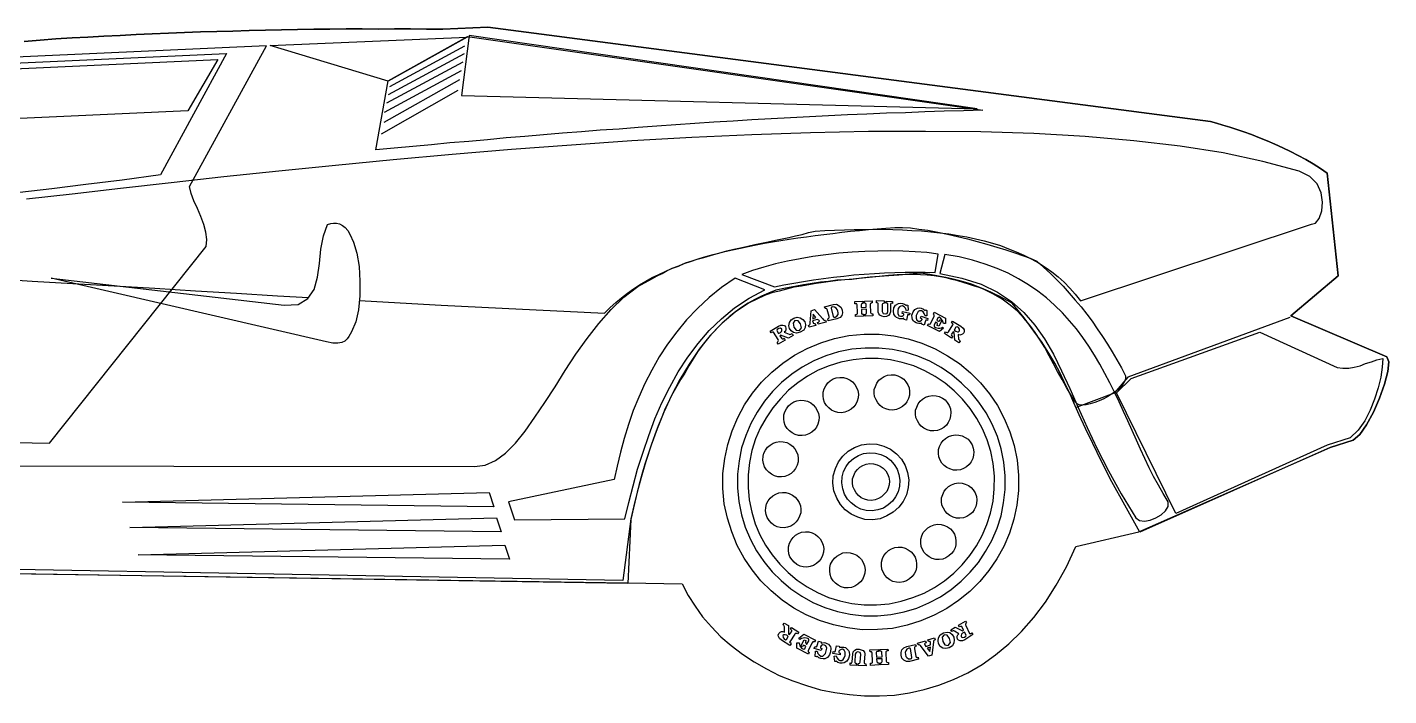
# Model space of a CAD drawing. Extents: x -100 to 394, y -15 to 124.
# Drawn here: x 113.6 to 393.6, y -13.1 to 124.4 of the extents above; entities that cross this region are included whole.
import ezdxf

# ---------------------------------------------------------------- set-up
doc = ezdxf.new("R2010")
doc.units = 0
doc.layers.add('7', color=7, linetype='CONTINUOUS')

msp = doc.modelspace()

# ---------------------------------------------------------------- linework, layer by layer
at = {"layer": '7', "linetype": 'CONTINUOUS'}
for points in [[(112.91, 121.54), (116.23, 121.76), (119.47, 122.03), (122.78, 122.24), (126.03, 122.39), (129.34, 122.6), (132.66, 122.75), (135.97, 122.97), (139.28, 123.12), (142.6, 123.2), (145.91, 123.35), (149.23, 123.5), (152.54, 123.59), (155.86, 123.67), (159.24, 123.76), (162.56, 123.85), (165.87, 123.94), (169.19, 123.96), (172.51, 124.04), (175.83, 124.07), (179.15, 124.09), (182.47, 124.11), (185.79, 124.07), (189.11, 124.09), (192.43, 124.11), (195.69, 124.07), (199.02, 124.03), (208.32, 124.45), (356.98, 105.04), (358.2, 104.71), (359.5, 104.33), (360.93, 103.88), (362.35, 103.43), (363.84, 102.93), (365.4, 102.36), (367.03, 101.73), (368.59, 101.1), (370.21, 100.4), (371.84, 99.65), (373.41, 98.89), (374.98, 98.07), (376.55, 97.24), (378.06, 96.35), (379.57, 95.4), (380.96, 94.44), (383.25, 73.34), (373.47, 65.11), (393.27, 56.68), (393.63, 55.61), (393.41, 53.62), (392.76, 51.04), (391.73, 48.18), (390.46, 45.25), (389.04, 42.69), (387.67, 40.65), (386.31, 39.5), (381.59, 38.01), (342.4, 20.6), (339.34, 26.14), (336.7, 30.94), (334.53, 35.12), (332.76, 38.81), (331.22, 41.93), (329.94, 44.75), (328.87, 47.19), (327.88, 49.44), (326.89, 51.51), (325.97, 53.45), (324.93, 55.38), (323.68, 57.43), (322.31, 59.6), (320.61, 61.95), (318.63, 64.67), (316.2, 67.69), (315.28, 68.16), (314.36, 68.63), (313.51, 69.11), (312.6, 69.51), (311.75, 69.98), (310.84, 70.39), (309.86, 70.79), (308.82, 71.19), (307.78, 71.59), (306.62, 71.92), (305.39, 72.31), (304.03, 72.64), (302.55, 72.95), (301, 73.26), (299.26, 73.57), (297.4, 73.87), (295.04, 73.63), (292.88, 73.47), (290.78, 73.31), (288.87, 73.16), (286.96, 73.02), (285.18, 72.81), (283.46, 72.66), (281.75, 72.52), (280.09, 72.39), (278.38, 72.18), (276.73, 71.98), (275.01, 71.71), (273.24, 71.43), (271.47, 71.1), (269.56, 70.76), (267.54, 70.35), (266.03, 69.77), (264.59, 69.13), (263.22, 68.43), (261.85, 67.67), (260.48, 66.77), (259.25, 65.89), (257.95, 64.87), (256.78, 63.86), (255.62, 62.72), (254.53, 61.52), (253.43, 60.32), (252.41, 59), (251.44, 57.68), (250.55, 56.23), (249.66, 54.79), (248.83, 53.28), (248, 52.03), (247.16, 50.65), (246.34, 49.15), (245.58, 47.64), (244.82, 46.01), (244.07, 44.25), (243.32, 42.49), (242.64, 40.61), (241.96, 38.67), (241.28, 36.65), (240.61, 34.58), (240, 32.45), (239.4, 30.18), (238.8, 27.92), (238.27, 25.6), (237.74, 23.21), (237.12, 10.03), (32.61, 13.24)], [(32.61, 13.24), (237.05, 10.16), (248.3, 9.96), (249.49, 7.59), (250.93, 5.35), (252.5, 3.19), (254.32, 1.1), (256.26, -0.92), (258.39, -2.74), (260.7, -4.49), (263.07, -6.1), (265.63, -7.52), (268.25, -8.87), (271.04, -9.96), (273.83, -10.98), (276.74, -11.81), (279.71, -12.38), (282.73, -12.82), (285.8, -13.06), (288.87, -13.05), (291.93, -12.91), (295.04, -12.45), (298.07, -11.8), (301.1, -10.9), (304.11, -9.74), (307.05, -8.33), (309.97, -6.6), (312.76, -4.62), (315.47, -2.4), (318.1, 0.15), (320.59, 3.01), (323, 6.18), (325.2, 9.67), (327.33, 13.47), (329.25, 17.64), (342.21, 20.65), (381.59, 38.01), (386.31, 39.5), (387.67, 40.65), (389.04, 42.69), (390.46, 45.25), (391.73, 48.18), (392.76, 51.04), (393.41, 53.62), (393.63, 55.61), (393.27, 56.68), (373.47, 65.11), (383.25, 73.34), (380.96, 94.44), (379.57, 95.4), (378.06, 96.35), (376.55, 97.24), (374.98, 98.07), (373.41, 98.89), (371.84, 99.65), (370.21, 100.4), (368.59, 101.1), (367.03, 101.73), (365.4, 102.36), (363.84, 102.93), (362.35, 103.43), (360.93, 103.88), (359.5, 104.33), (358.2, 104.71), (356.98, 105.04), (208.32, 124.45), (199.02, 124.03), (195.69, 124.07), (192.43, 124.11), (189.11, 124.09), (185.79, 124.07), (182.47, 124.11), (179.15, 124.09), (175.83, 124.07), (172.51, 124.04), (169.19, 123.96), (165.87, 123.94), (162.56, 123.85), (159.24, 123.76), (155.86, 123.67), (152.54, 123.59), (149.23, 123.5), (145.91, 123.35), (142.6, 123.2), (139.28, 123.12), (135.97, 122.97), (132.66, 122.75), (129.34, 122.6), (126.03, 122.39), (122.78, 122.24), (119.47, 122.03), (116.23, 121.76), (112.91, 121.54)], [(12.44, 89.35), (3.42, 84.03), (40.14, 40.4), (118.12, 38.88), (150.39, 79.36), (150.52, 80.77), (150.32, 82.3), (149.87, 83.87), (149.28, 85.51), (148.57, 87.13), (147.86, 88.76), (147.28, 90.27), (146.96, 91.72), (162.77, 120.6), (91.39, 117.38), (17.06, 90.26), (12.44, 89.35)], [(187.81, 113.37), (163.53, 120.7), (204.07, 122.4), (187.81, 113.37)], [(185.26, 99.2), (187.81, 113.43), (204.13, 122.53), (310.12, 107.4), (306.17, 107.28), (302.15, 107.16), (298.2, 107.05), (294.24, 106.87), (290.29, 106.76), (286.27, 106.57), (282.32, 106.4), (278.37, 106.22), (274.48, 106.04), (270.54, 105.8), (266.58, 105.62), (262.64, 105.38), (258.75, 105.14), (254.8, 104.9), (250.92, 104.66), (246.97, 104.35), (243.09, 104.11), (239.2, 103.81), (235.32, 103.51), (231.44, 103.27), (227.56, 102.96), (223.67, 102.66), (219.79, 102.29), (215.91, 101.99), (212.09, 101.69), (208.21, 101.32), (204.4, 100.96), (200.52, 100.66), (196.7, 100.29), (192.89, 99.93), (189.07, 99.56), (185.26, 99.2)], [(188.12, 112.23), (203.58, 120.59)], [(202.89, 110.41), (308.96, 107.66), (204.44, 122.74), (202.89, 110.41)], [(91.37, 115.01), (152.8, 117.79), (146.58, 107.22), (77.49, 104.1), (91.37, 115.01)], [(91, 116.14), (154.54, 119.02), (140.98, 94.07)], [(187.87, 110.62), (203.52, 119.06)], [(187.07, 107.01), (202.91, 115.58)], [(187.5, 108.88), (203.21, 117.32)], [(186.98, 104.9), (202.55, 113.71)], [(186.45, 102.51), (202.2, 111.52)], [(375.19, 94.82), (367.76, 96.84), (359.57, 98.58), (350.69, 99.97), (341.19, 101.07), (331.19, 101.96), (320.62, 102.57), (309.69, 102.91), (298.31, 103.03), (286.63, 103.01), (274.7, 102.73), (262.58, 102.31), (250.28, 101.76), (237.92, 101.07), (225.51, 100.19), (213.16, 99.31), (200.95, 98.25), (188.86, 97.19), (176.97, 96.02), (165.34, 94.85), (154.02, 93.7), (143.16, 92.45), (132.74, 91.27), (122.83, 90.12), (113.42, 89.06)], [(140.98, 94.07), (133.11, 93.01), (125.61, 92.1), (118.63, 91.21), (112.02, 90.46)], [(181.91, 68.26), (190.25, 67.75), (198.71, 67.3), (207.09, 66.85), (215.47, 66.46), (223.92, 66.02), (232.31, 65.63), (233.47, 66.77), (234.63, 67.84), (235.81, 68.79), (237.04, 69.74), (238.28, 70.62), (239.52, 71.44), (240.82, 72.21), (242.13, 72.97), (243.51, 73.61), (244.82, 74.24), (246.2, 74.88), (247.58, 75.39), (248.96, 75.96), (250.34, 76.4), (251.79, 76.85), (253.18, 77.3), (254.63, 77.68), (256.02, 78.07), (257.47, 78.45), (258.92, 78.77), (260.31, 79.09), (261.77, 79.41), (263.22, 79.73), (264.61, 80.05), (266, 80.3), (267.46, 80.63), (268.85, 80.95), (270.24, 81.2), (271.57, 81.52), (272.96, 81.83), (274.28, 82.21), (275.61, 82.53), (277.65, 82.62), (279.62, 82.71), (281.67, 82.8), (283.64, 82.83), (285.69, 82.85), (287.66, 82.88), (289.64, 82.91), (291.63, 82.87), (293.61, 82.77), (295.53, 82.66), (297.51, 82.56), (299.44, 82.39), (301.3, 82.16), (303.16, 81.92), (305.03, 81.62), (306.83, 81.32), (308.63, 80.95), (310.38, 80.52), (312.13, 80.03), (313.75, 79.53), (315.43, 78.9), (316.99, 78.27), (318.56, 77.57), (320.06, 76.81), (321.57, 75.98), (322.95, 75.09), (324.33, 74.13), (325.6, 73.1), (326.86, 72.01), (328.06, 70.78), (329.14, 69.55), (330.22, 68.2), (377.73, 83.95), (378.55, 84.18), (379.34, 85.11), (379.84, 86.66), (380.02, 88.46), (379.73, 90.42), (378.89, 92.24), (377.41, 93.77), (375.19, 94.82)], [(118.5, 72.81), (166.39, 67.31), (169.32, 67.44), (171.31, 68.62), (172.57, 70.53), (173.28, 73.05), (173.67, 75.88), (173.98, 78.77), (174.5, 81.54), (175.35, 83.87), (175.98, 84.09), (176.55, 84.18), (177.19, 84.15), (177.83, 83.99), (178.42, 83.69), (178.95, 83.27), (179.49, 82.66), (179.91, 81.91), (180.69, 80.22), (181.36, 77.95), (181.81, 75.22), (182.01, 72.23), (182.01, 69.23), (181.7, 66.34), (181.17, 63.83), (180.24, 61.81), (180.01, 61.35), (179.71, 60.82), (179.35, 60.36), (178.86, 59.89), (178.3, 59.61), (177.47, 59.45), (176.45, 59.46), (175.1, 59.72), (118.5, 72.81)], [(19.97, 34.32), (205.57, 34.08), (207.73, 34.37), (209.86, 35.36), (211.96, 36.86), (213.97, 38.93), (215.97, 41.39), (218.01, 44.23), (220.05, 47.26), (222.14, 50.48), (224.22, 53.83), (226.43, 57.19), (228.71, 60.42), (231.13, 63.53), (233.68, 66.39), (236.31, 68.94), (239.15, 71.11), (242.2, 72.78), (243.14, 73.33), (244.14, 73.82), (245.2, 74.39), (246.32, 74.88), (247.52, 75.32), (248.71, 75.82), (250.03, 76.26), (251.35, 76.71), (252.74, 77.09), (254.12, 77.53), (255.58, 77.92), (257.09, 78.31), (258.67, 78.63), (260.25, 79.02), (261.83, 79.35), (263.48, 79.68), (265.19, 80.01), (266.84, 80.28), (268.55, 80.61), (270.32, 80.88), (272.1, 81.16), (273.87, 81.36), (275.65, 81.63), (277.43, 81.84), (279.27, 82.05), (281.12, 82.27), (282.89, 82.47), (284.74, 82.62), (286.58, 82.83), (288.43, 82.98), (290.21, 83.12), (292.05, 83.27), (293.59, 83.28), (295.25, 83.16), (296.99, 82.92), (298.85, 82.68), (300.85, 82.33), (302.84, 81.91), (304.91, 81.42), (306.98, 80.94), (308.98, 80.4), (310.98, 79.85), (312.99, 79.24), (314.87, 78.68), (316.69, 78.06), (318.31, 77.49), (319.87, 76.93), (321.23, 76.35), (322.63, 75.07), (324.03, 73.8), (325.37, 72.51), (326.64, 71.17), (327.92, 69.76), (329.13, 68.34), (330.35, 66.93), (331.5, 65.45), (332.59, 63.96), (333.68, 62.42), (334.77, 60.87), (335.8, 59.25), (336.76, 57.7), (337.67, 56.02), (338.64, 54.4), (339.48, 52.72), (339.51, 52.14), (339.28, 51.56), (338.92, 50.9), (338.38, 50.3), (337.64, 49.69), (336.83, 49.08), (335.96, 48.53), (335.03, 48.04), (334.09, 47.62), (333.15, 47.26), (332.21, 46.96), (331.38, 46.79), (330.62, 46.69), (329.98, 46.79), (329.52, 46.96), (329.18, 47.33), (328.23, 48.82), (327.32, 50.38), (326.42, 52), (325.52, 53.62), (324.68, 55.24), (323.77, 56.86), (322.87, 58.54), (321.9, 60.1), (320.87, 61.65), (319.78, 63.19), (318.57, 64.61), (317.23, 66.02), (315.77, 67.29), (314.12, 68.49), (312.34, 69.56), (310.38, 70.5), (309.35, 70.9), (308.24, 71.23), (307.2, 71.63), (306.1, 71.96), (305, 72.3), (303.84, 72.56), (302.61, 72.89), (301.39, 73.09), (300.1, 73.29), (298.69, 73.48), (297.28, 73.54), (295.75, 73.6), (294.15, 73.59), (292.49, 73.52), (290.71, 73.38), (288.81, 73.16), (287.47, 73.04), (286.07, 72.91), (284.67, 72.78), (283.21, 72.59), (281.75, 72.46), (280.29, 72.33), (278.83, 72.13), (277.37, 71.94), (275.84, 71.75), (274.32, 71.48), (272.8, 71.22), (271.28, 70.96), (269.77, 70.58), (268.25, 70.19), (266.73, 69.8), (265.22, 69.29), (262.1, 67.74), (259.19, 65.82), (256.54, 63.59), (254.04, 61.05), (251.8, 58.21), (249.7, 55.17), (247.81, 51.96), (246.1, 48.69), (244.53, 45.3), (243.15, 41.85), (241.9, 38.47), (240.78, 35.1), (239.84, 31.86), (239.02, 28.83), (238.32, 25.98), (237.73, 23.34), (236.07, 10.68), (31.99, 14.36)], [(267.25, 71.04), (269.21, 71.45), (271.24, 71.79), (273.27, 72.14), (275.3, 72.49), (277.39, 72.77), (279.42, 73.06), (281.52, 73.28), (283.62, 73.5), (285.72, 73.66), (287.82, 73.82), (289.92, 73.92), (292.03, 74.01), (294.13, 74.04), (296.17, 74.07), (298.28, 74.04), (300.33, 74), (300.92, 77.8), (298.61, 78.08), (296.18, 78.22), (293.68, 78.36), (291.12, 78.44), (288.51, 78.39), (285.89, 78.33), (283.22, 78.15), (280.48, 77.96), (277.81, 77.65), (275.15, 77.27), (272.55, 76.83), (269.95, 76.33), (267.49, 75.77), (265.09, 75.09), (262.76, 74.41), (260.56, 73.61), (267.25, 71.04)], [(301.3, 73.79), (305.81, 72.84), (309.76, 71.62), (313.15, 69.98), (316.05, 68.01), (318.58, 65.76), (320.81, 63.18), (322.79, 60.33), (324.65, 57.22), (326.34, 53.78), (328.04, 50.15), (329.75, 46.21), (331.59, 42.14), (333.64, 37.76), (335.96, 33.21), (338.59, 28.47), (341.63, 23.56), (342.35, 23.02), (343.38, 22.88), (344.52, 23.06), (345.72, 23.56), (346.84, 24.18), (347.69, 24.99), (348.23, 25.9), (348.25, 26.86), (347.21, 28.54), (346.24, 30.29), (345.27, 32.03), (344.36, 33.84), (343.44, 35.72), (342.59, 37.65), (341.74, 39.53), (340.82, 41.47), (339.96, 43.48), (339.04, 45.41), (338.19, 47.42), (337.2, 49.36), (336.29, 51.29), (335.24, 53.23), (334.2, 55.16), (333.09, 57.03), (331.92, 58.82), (330.69, 60.62), (329.4, 62.41), (327.98, 64.07), (326.5, 65.73), (324.9, 67.26), (323.23, 68.78), (321.45, 70.16), (319.54, 71.48), (317.5, 72.73), (315.34, 73.85), (313.06, 74.83), (310.59, 75.74), (308.01, 76.52), (305.23, 77.22), (302.33, 77.73), (301.3, 73.79)], [(236.52, 23.35), (237.32, 26.71), (238.19, 30.13), (239.12, 33.56), (240.24, 37.05), (241.43, 40.49), (242.68, 43.87), (244.13, 47.19), (245.77, 50.4), (247.48, 53.54), (249.45, 56.57), (251.56, 59.41), (253.86, 62.07), (256.37, 64.48), (259.08, 66.71), (262.06, 68.7), (265.3, 70.44), (259.19, 72.85), (256.4, 70.93), (253.81, 68.83), (251.42, 66.62), (249.17, 64.28), (247.17, 61.83), (245.3, 59.25), (243.57, 56.68), (242.03, 53.93), (240.62, 51.19), (239.35, 48.38), (238.2, 45.59), (237.24, 42.73), (236.35, 39.88), (235.58, 37.04), (234.88, 34.19), (234.3, 31.42), (212.54, 26.86), (213.79, 23.15), (236.52, 23.35)], [(106.18, 72.76), (114.57, 72.25), (122.96, 71.74), (131.41, 71.29), (139.8, 70.77), (148.19, 70.26), (156.64, 69.74), (165.03, 69.23), (171.45, 68.84)], [(277.67, 66.59), (277.59, 66.97), (279.42, 67.44), (280.06, 67.47), (280.58, 67.17), (280.98, 66.8), (281.2, 66.24), (281.29, 65.67), (281.12, 65.15), (280.76, 64.75), (280.13, 64.47), (278.3, 64.07), (278.22, 64.44), (278.4, 64.52), (278.47, 64.58), (278.52, 64.71), (278.51, 64.97), (278.13, 66.36), (278.06, 66.55), (277.93, 66.6), (277.8, 66.6), (277.67, 66.59)], [(283.8, 68.02), (285.46, 68.09), (285.48, 67.65), (285.35, 67.64), (285.22, 67.64), (285.17, 67.51), (285.11, 67.37), (285.13, 66.8), (286.15, 66.85), (286.13, 67.42), (286.12, 67.55), (285.99, 67.61), (285.93, 67.67), (285.8, 67.66), (285.78, 68.11), (287.37, 68.18), (287.39, 67.73), (287.2, 67.73), (287.08, 67.65), (287.02, 67.59), (286.96, 67.4), (287.03, 65.8), (287.11, 65.61), (287.17, 65.55), (287.36, 65.5), (287.49, 65.5), (287.51, 65.12), (285.92, 65.05), (285.9, 65.43), (285.96, 65.43), (286.09, 65.44), (286.15, 65.51), (286.21, 65.63), (286.17, 66.46), (285.15, 66.42), (285.19, 65.65), (285.19, 65.53), (285.32, 65.47), (285.39, 65.41), (285.58, 65.42), (285.6, 65.03), (283.94, 64.96), (283.92, 65.34), (284.11, 65.35), (284.24, 65.42), (284.36, 65.49), (284.36, 65.68), (284.28, 67.34), (284.21, 67.46), (284.14, 67.59), (283.95, 67.58), (283.82, 67.57), (283.8, 68.02)], [(288.26, 68.22), (289.86, 68.16), (289.88, 67.72), (289.75, 67.71), (289.63, 67.64), (289.51, 67.57), (289.45, 67.44), (289.45, 65.97), (289.6, 65.6), (290.05, 65.49), (290.43, 65.57), (290.6, 65.96), (290.6, 67.43), (290.59, 67.56), (290.53, 67.62), (290.46, 67.68), (290.27, 67.67), (290.25, 68.12), (291.53, 68.05), (291.55, 67.6), (291.35, 67.66), (291.23, 67.65), (291.17, 67.52), (291.11, 67.39), (291.11, 65.92), (291.01, 65.47), (290.7, 65.14), (290.33, 64.93), (289.82, 64.91), (289.37, 65.01), (288.97, 65.19), (288.71, 65.49), (288.62, 65.87), (288.62, 67.47), (288.61, 67.6), (288.54, 67.72), (288.41, 67.78), (288.28, 67.77), (288.26, 68.22)], [(294.44, 67.22), (294.43, 67.35), (294.69, 67.3), (294.8, 66.22), (294.43, 66.13), (294.21, 66.64), (293.94, 66.94), (293.61, 67.12), (293.23, 67.1), (292.98, 66.96), (292.74, 66.57), (292.64, 66.12), (292.66, 65.54), (292.87, 65.11), (293.2, 64.99), (293.52, 65.01), (293.77, 65.15), (293.89, 65.28), (293.88, 65.41), (293.81, 65.53), (293.56, 65.58), (293.6, 65.97), (295.09, 65.65), (295.04, 65.27), (294.84, 65.32), (294.72, 65.32), (294.65, 65.31), (294.66, 65.19), (294.45, 64.22), (293.93, 64.32), (293.86, 64.58), (293.6, 64.5), (293.29, 64.49), (292.97, 64.47), (292.71, 64.59), (292.38, 64.76), (292.18, 64.95), (291.98, 65.19), (291.84, 65.44), (291.74, 66.08), (291.84, 66.72), (292.2, 67.25), (292.76, 67.59), (293.14, 67.67), (293.59, 67.63), (294.04, 67.52), (294.44, 67.22)], [(271.24, 64.64), (271.94, 64.8), (272.58, 64.7), (273.11, 64.34), (273.52, 63.85), (273.67, 63.28), (273.57, 62.7), (273.28, 62.11), (272.59, 61.7), (271.83, 61.54), (271.19, 61.64), (270.73, 62), (270.38, 62.49), (270.23, 63.06), (270.33, 63.71), (270.69, 64.23), (271.24, 64.64)], [(274.25, 63.12), (274.44, 63.19), (274.56, 63.32), (274.62, 63.45), (274.61, 63.64), (274.82, 66.14), (275.51, 66.37), (277.13, 64.52), (277.33, 64.28), (277.46, 64.22), (277.59, 64.16), (277.78, 64.17), (277.93, 63.79), (276.29, 63.34), (276.14, 63.71), (276.33, 63.78), (276.45, 63.92), (276.51, 64.05), (276.38, 64.17), (276.05, 64.35), (275.1, 64.05), (275.25, 63.73), (275.25, 63.61), (275.32, 63.55), (275.45, 63.49), (275.64, 63.5), (275.78, 63.12), (274.4, 62.74), (274.25, 63.12)], [(275.15, 64.5), (275.78, 64.72), (275.23, 65.4), (275.15, 64.5)], [(279.34, 64.94), (279.48, 64.82), (279.79, 64.83), (280.1, 65.04), (280.35, 65.37), (280.39, 65.69), (280.31, 66.07), (280.17, 66.38), (279.97, 66.63), (279.64, 66.87), (279.25, 66.92), (279, 66.84), (278.95, 66.65), (279.34, 64.94)], [(298.25, 66.18), (298.38, 66.31), (298.64, 66.2), (298.62, 65.11), (298.24, 65.09), (298.09, 65.6), (297.88, 65.91), (297.49, 66.14), (297.11, 66.13), (296.86, 65.99), (296.62, 65.59), (296.45, 65.14), (296.41, 64.63), (296.56, 64.19), (296.88, 64.01), (297.27, 63.97), (297.52, 64.17), (297.64, 64.3), (297.63, 64.43), (297.5, 64.49), (297.3, 64.61), (297.42, 64.99), (298.84, 64.55), (298.73, 64.16), (298.6, 64.22), (298.47, 64.21), (298.41, 64.21), (298.35, 64.08), (298.07, 63.17), (297.55, 63.34), (297.54, 63.59), (297.29, 63.52), (296.97, 63.5), (296.65, 63.55), (296.39, 63.67), (296.06, 63.85), (295.86, 64.09), (295.66, 64.34), (295.58, 64.65), (295.55, 65.23), (295.78, 65.88), (296.14, 66.4), (296.7, 66.68), (297.02, 66.7), (297.47, 66.66), (297.92, 66.49), (298.25, 66.18)], [(300.12, 65.82), (302.48, 64.58), (302.46, 63.5), (302.02, 63.48), (301.86, 64.11), (301.52, 64.54), (301.13, 64.78), (300.88, 64.7), (300.64, 64.18), (300.84, 64.06), (301.04, 64.01), (301.16, 64.01), (301.34, 64.28), (301.67, 64.16), (301.08, 62.99), (300.76, 63.1), (300.81, 63.42), (300.73, 63.61), (300.54, 63.73), (300.41, 63.79), (300.11, 63.2), (300.12, 63.01), (300.2, 62.82), (300.39, 62.7), (300.65, 62.59), (300.97, 62.53), (301.29, 62.55), (301.61, 62.63), (301.86, 62.77), (302.06, 62.52), (301.2, 61.84), (298.78, 63.07), (298.95, 63.4), (299.08, 63.41), (299.21, 63.35), (299.34, 63.42), (299.46, 63.62), (300.1, 64.92), (300.15, 65.12), (300.15, 65.24), (300.08, 65.37), (299.95, 65.43), (300.12, 65.82)], [(373.3, 64.72), (339.94, 52.48), (337.15, 49.16), (329.3, 46.25)], [(266.39, 61.93), (268.07, 62.97), (268.57, 63.18), (269.01, 63.2), (269.34, 63.09), (269.54, 62.84), (269.62, 62.52), (269.63, 62.2), (269.52, 61.94), (269.27, 61.74), (270.31, 61.34), (270.44, 61.28), (270.63, 61.29), (270.75, 61.36), (270.88, 61.43), (271.09, 61.06), (270.15, 60.5), (268.53, 61.13), (268.35, 61), (268.75, 60.51), (268.82, 60.38), (268.95, 60.39), (269.07, 60.39), (269.26, 60.46), (269.47, 60.09), (268.04, 59.26), (267.83, 59.63), (267.95, 59.77), (268.01, 59.9), (268.07, 60.03), (268, 60.21), (267.1, 61.71), (266.97, 61.76), (266.84, 61.76), (266.72, 61.63), (266.6, 61.56), (266.39, 61.93)], [(268.13, 61.44), (268.51, 61.64), (268.75, 61.85), (268.81, 62.1), (268.79, 62.36), (268.53, 62.54), (268.15, 62.46), (267.84, 62.25), (267.79, 62.06), (268.13, 61.44)], [(271.46, 64.14), (271.1, 63.55), (271.27, 62.79), (271.74, 62.17), (272.45, 62.08), (272.81, 62.6), (272.64, 63.43), (272.17, 64.04), (271.46, 64.14)], [(303.91, 64.01), (305.62, 62.94), (306.08, 62.57), (306.29, 62.2), (306.3, 61.88), (306.19, 61.56), (305.95, 61.29), (305.63, 61.15), (305.38, 61.14), (305.06, 61.25), (305.16, 60.3), (305.23, 60.17), (305.3, 60.05), (305.37, 59.99), (305.44, 59.86), (305.2, 59.53), (304.34, 60.07), (304.21, 61.66), (304.01, 61.78), (303.71, 61.32), (303.65, 61.19), (303.66, 61.06), (303.79, 60.94), (303.92, 60.82), (303.69, 60.49), (302.24, 61.44), (302.48, 61.77), (302.61, 61.72), (302.8, 61.66), (302.93, 61.66), (303.05, 61.8), (303.94, 63.24), (304, 63.31), (303.93, 63.43), (303.8, 63.56), (303.67, 63.68), (303.91, 64.01)], [(304.25, 62.17), (304.58, 61.93), (304.9, 61.82), (305.16, 61.83), (305.34, 61.97), (305.33, 62.35), (305.12, 62.66), (304.86, 62.84), (304.6, 62.76), (304.25, 62.17)], [(349.83, 24.45), (337.66, 49.25), (340.65, 52.19), (367.11, 61.75), (383.02, 54.49), (384.18, 54.29), (385.39, 54.34), (386.53, 54.52), (387.73, 54.83), (388.86, 55.27), (390.06, 55.64), (391.19, 56.01), (392.39, 56.32), (392.28, 54.53), (391.99, 52.47), (391.45, 50.27), (390.72, 47.94), (389.8, 45.66), (388.69, 43.51), (387.31, 41.59), (385.72, 39.99), (380.93, 38.5), (349.83, 24.45)], [(285.7, 61.33), (288.83, 61.35), (291.85, 60.97), (294.75, 60.34), (297.6, 59.44), (300.33, 58.29), (302.89, 56.87), (305.33, 55.26), (307.58, 53.38), (309.66, 51.3), (311.48, 49.02), (313.12, 46.61), (314.52, 43.99), (315.67, 41.23), (316.56, 38.4), (317.21, 35.42), (317.48, 32.31), (317.49, 29.18), (317.11, 26.16), (316.48, 23.26), (315.59, 20.41), (314.43, 17.67), (313.01, 15.12), (311.4, 12.68), (309.52, 10.43), (307.45, 8.36), (305.16, 6.53), (302.75, 4.89), (300.13, 3.49), (297.37, 2.34), (294.54, 1.45), (291.56, 0.8), (288.45, 0.54), (285.32, 0.52), (282.3, 0.9), (279.4, 1.53), (276.55, 2.42), (273.81, 3.58), (271.26, 4.99), (268.82, 6.61), (266.57, 8.49), (264.49, 10.56), (262.66, 12.84), (261.02, 15.26), (259.63, 17.88), (258.48, 20.64), (257.59, 23.47), (256.94, 26.44), (256.67, 29.56), (256.66, 32.69), (257.03, 35.71), (257.67, 38.61), (258.56, 41.46), (259.72, 44.19), (261.13, 46.75), (262.75, 49.19), (264.63, 51.44), (266.7, 53.51), (268.98, 55.34), (271.4, 56.98), (274.02, 58.38), (276.78, 59.53), (279.61, 60.42), (282.58, 61.06), (285.7, 61.33)], [(285.96, 58.47), (283.16, 58.22), (280.44, 57.65), (277.86, 56.89), (275.35, 55.82), (272.98, 54.56), (270.81, 53.06), (268.72, 51.37), (266.88, 49.5), (265.19, 47.51), (263.69, 45.27), (262.39, 42.97), (261.35, 40.5), (260.51, 37.91), (259.99, 35.27), (259.67, 32.5), (259.67, 29.69), (259.92, 26.9), (260.49, 24.18), (261.25, 21.59), (262.32, 19.09), (263.58, 16.72), (265.08, 14.55), (266.77, 12.46), (268.64, 10.62), (270.63, 8.93), (272.87, 7.43), (275.17, 6.13), (277.64, 5.09), (280.23, 4.25), (282.87, 3.73), (285.64, 3.41), (288.45, 3.41), (291.24, 3.66), (293.97, 4.23), (296.55, 4.99), (299.05, 6.06), (301.43, 7.32), (303.59, 8.82), (305.69, 10.51), (307.52, 12.38), (309.22, 14.37), (310.71, 16.61), (312.01, 18.91), (313.05, 21.38), (313.89, 23.97), (314.41, 26.61), (314.73, 29.37), (314.73, 32.18), (314.48, 34.98), (313.91, 37.7), (313.15, 40.29), (312.08, 42.79), (310.83, 45.16), (309.32, 47.33), (307.63, 49.42), (305.76, 51.25), (303.77, 52.95), (301.53, 54.45), (299.24, 55.75), (296.76, 56.79), (294.17, 57.63), (291.53, 58.15), (288.77, 58.47), (285.96, 58.47)], [(285.99, 56.3), (283.45, 56.06), (280.92, 55.56), (278.52, 54.81), (276.27, 53.88), (274.08, 52.7), (272.1, 51.33), (270.19, 49.78), (268.48, 48.04), (266.91, 46.18), (265.53, 44.14), (264.35, 41.98), (263.37, 39.76), (262.64, 37.37), (262.11, 34.91), (261.85, 32.41), (261.84, 29.79), (262.08, 27.25), (262.58, 24.72), (263.32, 22.32), (264.26, 20.07), (265.44, 17.89), (266.81, 15.91), (268.36, 14), (270.1, 12.29), (271.96, 10.71), (274, 9.33), (276.1, 8.15), (278.38, 7.17), (280.71, 6.44), (283.16, 5.92), (285.73, 5.65), (288.28, 5.64), (290.89, 5.88), (293.36, 6.38), (295.75, 7.12), (298.07, 8.06), (300.19, 9.24), (302.23, 10.61), (304.14, 12.16), (305.85, 13.9), (307.43, 15.76), (308.81, 17.8), (309.99, 19.9), (310.97, 22.18), (311.7, 24.51), (312.23, 26.96), (312.49, 29.53), (312.5, 32.08), (312.26, 34.69), (311.76, 37.16), (311.02, 39.55), (310.08, 41.87), (308.9, 43.99), (307.53, 46.03), (305.98, 47.94), (304.24, 49.66), (302.38, 51.23), (300.34, 52.61), (298.18, 53.79), (295.96, 54.77), (293.56, 55.49), (291.11, 56.02), (288.61, 56.29), (285.99, 56.3)], [(280.74, 52.42), (281.44, 52.39), (282.15, 52.23), (282.81, 51.88), (283.33, 51.52), (283.81, 50.97), (284.15, 50.34), (284.44, 49.72), (284.54, 48.96), (284.5, 48.25), (284.28, 47.54), (283.99, 46.89), (283.57, 46.36), (283.08, 45.89), (282.46, 45.54), (281.76, 45.25), (281.07, 45.16), (280.3, 45.19), (279.65, 45.42), (279, 45.7), (278.47, 46.13), (278, 46.62), (277.59, 47.24), (277.37, 47.93), (277.27, 48.63), (277.3, 49.4), (277.46, 50.04), (277.82, 50.7), (278.23, 51.29), (278.73, 51.69), (279.35, 52.11), (279.98, 52.33), (280.74, 52.42)], [(295.05, 49.49), (295.02, 48.79), (294.86, 48.08), (294.5, 47.43), (294.14, 46.9), (293.59, 46.43), (292.97, 46.08), (292.34, 45.79), (291.58, 45.7), (290.88, 45.73), (290.16, 45.95), (289.51, 46.24), (288.98, 46.67), (288.51, 47.16), (288.16, 47.78), (287.88, 48.47), (287.78, 49.17), (287.81, 49.93), (288.04, 50.58), (288.33, 51.23), (288.75, 51.83), (289.24, 52.23), (289.86, 52.64), (290.55, 52.87), (291.25, 52.96), (292.02, 52.93), (292.67, 52.77), (293.32, 52.42), (293.91, 52.06), (294.32, 51.5), (294.73, 50.88), (294.95, 50.26), (295.05, 49.49)], [(272.65, 47.72), (273.35, 47.68), (274.06, 47.53), (274.72, 47.17), (275.24, 46.81), (275.72, 46.26), (276.06, 45.64), (276.35, 45.01), (276.45, 44.25), (276.42, 43.54), (276.19, 42.83), (275.9, 42.18), (275.48, 41.65), (274.99, 41.18), (274.37, 40.83), (273.68, 40.55), (272.98, 40.45), (272.21, 40.48), (271.56, 40.71), (270.91, 41), (270.38, 41.42), (269.91, 41.91), (269.5, 42.53), (269.28, 43.22), (269.18, 43.92), (269.21, 44.69), (269.37, 45.33), (269.73, 45.99), (270.15, 46.58), (270.64, 46.99), (271.26, 47.4), (271.89, 47.62), (272.65, 47.72)], [(303.54, 45.22), (303.51, 44.51), (303.35, 43.8), (303, 43.15), (302.64, 42.62), (302.09, 42.15), (301.46, 41.8), (300.84, 41.52), (300.08, 41.42), (299.37, 41.45), (298.66, 41.67), (298.01, 41.96), (297.48, 42.39), (297.01, 42.88), (296.66, 43.5), (296.37, 44.19), (296.28, 44.89), (296.31, 45.66), (296.53, 46.3), (296.83, 46.96), (297.24, 47.55), (297.74, 47.96), (298.36, 48.37), (299.05, 48.59), (299.75, 48.69), (300.52, 48.66), (301.16, 48.49), (301.82, 48.14), (302.41, 47.78), (302.81, 47.23), (303.23, 46.61), (303.45, 45.98), (303.54, 45.22)], [(268.37, 39.22), (269.07, 39.19), (269.79, 39.03), (270.44, 38.68), (270.97, 38.31), (271.44, 37.76), (271.79, 37.14), (272.07, 36.51), (272.17, 35.75), (272.14, 35.05), (271.91, 34.34), (271.62, 33.68), (271.2, 33.15), (270.71, 32.68), (270.09, 32.34), (269.4, 32.05), (268.7, 31.95), (267.93, 31.98), (267.28, 32.21), (266.63, 32.5), (266.1, 32.92), (265.63, 33.41), (265.22, 34.03), (265, 34.73), (264.9, 35.42), (264.93, 36.19), (265.09, 36.84), (265.45, 37.49), (265.87, 38.08), (266.36, 38.49), (266.98, 38.9), (267.61, 39.12), (268.37, 39.22)], [(308.25, 37.13), (308.22, 36.42), (308.06, 35.71), (307.71, 35.06), (307.35, 34.53), (306.8, 34.06), (306.17, 33.71), (305.55, 33.43), (304.78, 33.33), (304.08, 33.36), (303.37, 33.59), (302.72, 33.88), (302.18, 34.3), (301.72, 34.79), (301.37, 35.41), (301.08, 36.1), (300.99, 36.8), (301.02, 37.57), (301.24, 38.21), (301.53, 38.87), (301.95, 39.46), (302.45, 39.87), (303.07, 40.28), (303.76, 40.5), (304.46, 40.59), (305.22, 40.57), (305.87, 40.4), (306.52, 40.05), (307.11, 39.69), (307.52, 39.14), (307.93, 38.52), (308.16, 37.89), (308.25, 37.13)], [(286.72, 38.77), (288.32, 38.72), (289.75, 38.27), (291.11, 37.63), (292.37, 36.73), (293.38, 35.63), (294.14, 34.32), (294.65, 32.87), (294.91, 31.35), (294.79, 29.75), (294.41, 28.26), (293.77, 26.89), (292.87, 25.7), (291.7, 24.69), (290.39, 23.93), (289.01, 23.36), (287.42, 23.16), (285.89, 23.22), (284.4, 23.66), (283.03, 24.3), (281.84, 25.2), (280.83, 26.31), (280.07, 27.61), (279.5, 29.06), (279.3, 30.65), (279.35, 32.18), (279.8, 33.67), (280.44, 35.04), (281.34, 36.23), (282.45, 37.24), (283.75, 38), (285.2, 38.58), (286.72, 38.77)], [(286.8, 36.92), (288.02, 36.85), (289.18, 36.58), (290.23, 36.06), (291.15, 35.4), (291.89, 34.54), (292.51, 33.54), (292.88, 32.47), (293.06, 31.27), (292.99, 30.05), (292.72, 28.89), (292.19, 27.84), (291.53, 26.98), (290.67, 26.18), (289.68, 25.56), (288.55, 25.19), (287.34, 25.01), (286.13, 25.08), (285.03, 25.35), (283.98, 25.88), (283.05, 26.6), (282.32, 27.4), (281.7, 28.39), (281.33, 29.52), (281.14, 30.73), (281.22, 31.95), (281.49, 33.04), (282.01, 34.09), (282.67, 35.01), (283.54, 35.75), (284.53, 36.37), (285.6, 36.74), (286.8, 36.92)], [(286.9, 34.69), (287.67, 34.66), (288.39, 34.44), (289.04, 34.15), (289.63, 33.73), (290.17, 33.18), (290.51, 32.56), (290.8, 31.87), (290.9, 31.1), (290.87, 30.34), (290.65, 29.63), (290.36, 28.97), (289.87, 28.38), (289.32, 27.84), (288.7, 27.49), (288.01, 27.21), (287.25, 27.11), (286.48, 27.14), (285.77, 27.36), (285.12, 27.65), (284.58, 28.14), (284.05, 28.69), (283.7, 29.31), (283.41, 30), (283.31, 30.76), (283.34, 31.53), (283.57, 32.24), (283.86, 32.9), (284.34, 33.49), (284.83, 33.96), (285.45, 34.31), (286.14, 34.59), (286.9, 34.69)], [(208.56, 28.73), (209.52, 25.83), (133.16, 26.73), (208.56, 28.73)], [(265.44, 24.97), (265.47, 25.68), (265.63, 26.39), (265.98, 27.04), (266.41, 27.57), (266.9, 28.04), (267.52, 28.39), (268.14, 28.67), (268.91, 28.77), (269.61, 28.74), (270.32, 28.52), (270.97, 28.23), (271.5, 27.8), (271.97, 27.31), (272.32, 26.69), (272.61, 26), (272.7, 25.3), (272.67, 24.54), (272.45, 23.88), (272.16, 23.23), (271.73, 22.7), (271.25, 22.23), (270.63, 21.82), (269.93, 21.6), (269.24, 21.51), (268.47, 21.53), (267.82, 21.7), (267.17, 22.05), (266.64, 22.47), (266.17, 22.96), (265.76, 23.58), (265.54, 24.21), (265.44, 24.97)], [(305.42, 23.46), (304.72, 23.49), (304.01, 23.65), (303.35, 24), (302.82, 24.43), (302.35, 24.92), (302.01, 25.54), (301.72, 26.17), (301.63, 26.93), (301.66, 27.63), (301.88, 28.35), (302.17, 29), (302.59, 29.53), (303.08, 30), (303.71, 30.34), (304.39, 30.63), (305.09, 30.73), (305.86, 30.7), (306.51, 30.47), (307.16, 30.18), (307.76, 29.76), (308.16, 29.27), (308.57, 28.65), (308.8, 27.95), (308.89, 27.26), (308.86, 26.49), (308.7, 25.84), (308.34, 25.19), (307.99, 24.66), (307.43, 24.19), (306.81, 23.78), (306.18, 23.56), (305.42, 23.46)], [(210.07, 23.56), (211.03, 20.67), (134.67, 21.56), (210.07, 23.56)], [(270.15, 16.89), (270.18, 17.59), (270.34, 18.3), (270.69, 18.95), (271.12, 19.49), (271.61, 19.95), (272.23, 20.3), (272.85, 20.59), (273.62, 20.68), (274.32, 20.65), (275.03, 20.43), (275.68, 20.14), (276.21, 19.72), (276.68, 19.23), (277.03, 18.6), (277.32, 17.91), (277.41, 17.22), (277.38, 16.45), (277.16, 15.8), (276.87, 15.15), (276.44, 14.62), (275.95, 14.15), (275.33, 13.74), (274.64, 13.51), (273.94, 13.42), (273.18, 13.45), (272.53, 13.61), (271.88, 13.96), (271.35, 14.39), (270.88, 14.88), (270.46, 15.5), (270.24, 16.12), (270.15, 16.89)], [(301.14, 14.97), (300.44, 15), (299.73, 15.16), (299.08, 15.51), (298.55, 15.94), (298.08, 16.42), (297.73, 17.05), (297.44, 17.67), (297.35, 18.43), (297.38, 19.14), (297.6, 19.85), (297.89, 20.5), (298.32, 21.03), (298.8, 21.5), (299.43, 21.85), (300.12, 22.13), (300.81, 22.23), (301.58, 22.2), (302.23, 21.98), (302.88, 21.69), (303.48, 21.27), (303.88, 20.77), (304.29, 20.15), (304.52, 19.46), (304.61, 18.76), (304.58, 18), (304.42, 17.35), (304.07, 16.7), (303.71, 16.17), (303.15, 15.7), (302.53, 15.28), (301.91, 15.06), (301.14, 14.97)], [(211.79, 17.95), (212.75, 15.06), (136.4, 15.95), (211.79, 17.95)], [(293.05, 10.26), (292.35, 10.29), (291.64, 10.45), (290.99, 10.8), (290.45, 11.23), (289.99, 11.72), (289.64, 12.34), (289.36, 12.96), (289.26, 13.73), (289.29, 14.43), (289.51, 15.14), (289.8, 15.79), (290.22, 16.33), (290.72, 16.8), (291.34, 17.14), (292.03, 17.43), (292.73, 17.52), (293.49, 17.49), (294.14, 17.27), (294.79, 16.98), (295.39, 16.56), (295.79, 16.07), (296.2, 15.45), (296.43, 14.75), (296.52, 14.05), (296.49, 13.29), (296.33, 12.64), (295.98, 11.99), (295.62, 11.46), (295.06, 10.99), (294.44, 10.58), (293.82, 10.36), (293.05, 10.26)], [(278.64, 12.61), (278.67, 13.31), (278.83, 14.02), (279.19, 14.68), (279.61, 15.21), (280.1, 15.68), (280.72, 16.03), (281.35, 16.31), (282.11, 16.41), (282.82, 16.37), (283.53, 16.15), (284.18, 15.86), (284.71, 15.44), (285.18, 14.95), (285.53, 14.32), (285.81, 13.64), (285.91, 12.94), (285.88, 12.17), (285.65, 11.52), (285.36, 10.87), (284.94, 10.34), (284.45, 9.87), (283.83, 9.46), (283.14, 9.24), (282.44, 9.14), (281.67, 9.17), (281.02, 9.33), (280.37, 9.69), (279.84, 10.11), (279.37, 10.6), (278.96, 11.22), (278.74, 11.85), (278.64, 12.61)], [(270.46, -2.71), (268.75, -1.63), (268.28, -1.27), (268.08, -0.9), (268.06, -0.58), (268.17, -0.25), (268.42, 0.01), (268.73, 0.15), (268.99, 0.17), (269.31, 0.05), (269.33, 1.14), (269.25, 1.26), (269.19, 1.39), (269.12, 1.45), (269.05, 1.57), (269.29, 1.9), (270.14, 1.37), (270.16, -0.36), (270.36, -0.47), (270.78, 0.12), (270.83, 0.25), (270.83, 0.38), (270.69, 0.5), (270.56, 0.62), (270.8, 0.95), (272.25, -0.01), (272.01, -0.34), (271.88, -0.28), (271.68, -0.22), (271.56, -0.23), (271.44, -0.36), (270.42, -1.94), (270.36, -2.01), (270.43, -2.13), (270.56, -2.19), (270.7, -2.38), (270.46, -2.71)], [(303.24, -3.2), (302.55, -3.36), (301.9, -3.26), (301.38, -2.9), (301.03, -2.34), (300.94, -1.78), (300.98, -1.14), (301.33, -0.54), (302.02, -0.13), (302.78, 0.03), (303.36, -0.07), (303.82, -0.49), (304.16, -0.99), (304.26, -1.63), (304.15, -2.2), (303.86, -2.79), (303.24, -3.2)], [(308.1, -0.49), (306.42, -1.53), (305.92, -1.74), (305.48, -1.76), (305.15, -1.65), (304.95, -1.4), (304.87, -1.09), (304.85, -0.77), (304.97, -0.51), (305.22, -0.3), (304.3, 0.23), (304.17, 0.29), (304.04, 0.28), (303.85, 0.21), (303.73, 0.14), (303.52, 0.51), (304.45, 1.07), (305.96, 0.3), (306.14, 0.44), (305.86, 1.07), (305.79, 1.19), (305.66, 1.18), (305.53, 1.18), (305.35, 1.11), (305.14, 1.48), (306.57, 2.31), (306.78, 1.94), (306.66, 1.81), (306.6, 1.67), (306.54, 1.54), (306.61, 1.36), (307.39, -0.27), (307.52, -0.33), (307.64, -0.26), (307.77, -0.19), (307.89, -0.12), (308.1, -0.49)], [(306.35, 0), (305.98, -0.21), (305.73, -0.41), (305.68, -0.67), (305.69, -0.92), (305.96, -1.1), (306.34, -1.02), (306.65, -0.81), (306.7, -0.62), (306.35, 0)], [(270.12, -0.87), (269.79, -0.63), (269.46, -0.51), (269.21, -0.53), (269.02, -0.66), (269.04, -1.05), (269.25, -1.36), (269.51, -1.53), (269.76, -1.46), (270.12, -0.87)], [(274.24, -4.51), (271.89, -3.28), (271.9, -2.19), (272.35, -2.17), (272.51, -2.8), (272.84, -3.24), (273.24, -3.47), (273.49, -3.4), (273.72, -2.88), (273.53, -2.76), (273.4, -2.7), (273.2, -2.71), (273.02, -2.97), (272.7, -2.86), (273.41, -1.55), (273.73, -1.66), (273.62, -2.05), (273.69, -2.24), (273.83, -2.42), (273.96, -2.48), (274.37, -1.76), (274.36, -1.57), (274.29, -1.38), (274.1, -1.26), (273.84, -1.21), (273.52, -1.16), (273.2, -1.18), (272.82, -1.26), (272.51, -1.46), (272.31, -1.22), (273.29, -0.41), (275.71, -1.64), (275.53, -1.96), (275.41, -1.97), (275.27, -1.91), (275.15, -1.98), (275.03, -2.18), (274.27, -3.62), (274.21, -3.81), (274.22, -3.94), (274.29, -4.07), (274.42, -4.12), (274.24, -4.51)], [(276.05, -4.94), (275.93, -5.08), (275.67, -4.96), (275.68, -3.87), (276.07, -3.86), (276.21, -4.36), (276.48, -4.67), (276.81, -4.91), (277.2, -4.89), (277.44, -4.69), (277.75, -4.35), (277.92, -3.84), (278.02, -3.26), (277.87, -2.82), (277.54, -2.64), (277.16, -2.59), (276.91, -2.8), (276.73, -3), (276.74, -3.19), (276.8, -3.25), (277, -3.37), (276.89, -3.75), (275.47, -3.31), (275.58, -2.92), (275.7, -2.98), (275.83, -2.97), (275.96, -2.9), (276.08, -2.71), (276.36, -1.8), (276.87, -1.97), (276.88, -2.22), (277.14, -2.15), (277.46, -2.13), (277.78, -2.18), (278.04, -2.3), (278.37, -2.48), (278.57, -2.72), (278.77, -2.97), (278.85, -3.28), (278.82, -3.99), (278.59, -4.64), (278.17, -5.17), (277.61, -5.45), (277.29, -5.46), (276.84, -5.42), (276.38, -5.25), (276.05, -4.94)], [(279.93, -5.92), (279.93, -6.04), (279.67, -5.99), (279.56, -4.91), (279.94, -4.83), (280.15, -5.33), (280.42, -5.64), (280.75, -5.82), (281.14, -5.8), (281.38, -5.59), (281.62, -5.26), (281.79, -4.75), (281.82, -4.11), (281.61, -3.67), (281.29, -3.49), (280.97, -3.57), (280.72, -3.71), (280.54, -3.91), (280.48, -4.1), (280.55, -4.23), (280.81, -4.28), (280.76, -4.67), (279.28, -4.35), (279.33, -3.96), (279.52, -4.02), (279.65, -4.01), (279.77, -3.94), (279.83, -3.75), (280.04, -2.78), (280.56, -2.89), (280.63, -3.14), (280.88, -3.06), (281.2, -3.05), (281.52, -3.04), (281.85, -3.15), (282.11, -3.33), (282.31, -3.51), (282.51, -3.76), (282.65, -4.01), (282.68, -4.71), (282.52, -5.42), (282.16, -5.94), (281.6, -6.29), (281.22, -6.37), (280.77, -6.33), (280.32, -6.22), (279.93, -5.92)], [(296.81, -5.15), (296.9, -5.53), (295.07, -6), (294.43, -6.03), (293.91, -5.73), (293.5, -5.3), (293.35, -4.74), (293.32, -4.16), (293.49, -3.58), (293.85, -3.18), (294.48, -2.9), (296.31, -2.49), (296.39, -2.87), (296.2, -2.95), (296.14, -3.01), (296.09, -3.14), (296.1, -3.4), (296.36, -4.92), (296.43, -5.11), (296.56, -5.17), (296.69, -5.16), (296.81, -5.15)], [(300.36, -1.55), (300.17, -1.62), (300.04, -1.69), (299.99, -1.82), (300, -2.07), (299.67, -4.71), (298.98, -4.93), (297.48, -2.95), (297.28, -2.71), (297.15, -2.65), (297.02, -2.59), (296.83, -2.6), (296.68, -2.22), (298.32, -1.77), (298.47, -2.14), (298.28, -2.22), (298.16, -2.35), (298.1, -2.41), (298.23, -2.6), (298.44, -2.91), (299.38, -2.61), (299.36, -2.17), (299.36, -2.04), (299.29, -1.91), (299.16, -1.92), (298.97, -1.93), (298.82, -1.55), (300.21, -1.17), (300.36, -1.55)], [(303.03, -2.7), (303.45, -2.11), (303.28, -1.29), (302.8, -0.61), (302.16, -0.51), (301.8, -1.03), (301.91, -1.92), (302.32, -2.61), (303.03, -2.7)], [(286.1, -6.91), (284.5, -6.86), (284.48, -6.41), (284.61, -6.41), (284.73, -6.34), (284.86, -6.27), (284.92, -6.14), (285.04, -4.54), (284.89, -4.16), (284.44, -4.05), (284.06, -4.13), (283.89, -4.52), (283.77, -6.13), (283.77, -6.25), (283.84, -6.32), (283.91, -6.38), (284.1, -6.37), (284.12, -6.81), (282.84, -6.74), (282.82, -6.3), (283.01, -6.35), (283.14, -6.35), (283.2, -6.22), (283.25, -6.09), (283.37, -4.48), (283.48, -4.03), (283.79, -3.7), (284.16, -3.49), (284.67, -3.47), (285.12, -3.58), (285.51, -3.75), (285.78, -4.06), (285.86, -4.43), (285.75, -6.16), (285.75, -6.29), (285.82, -6.42), (285.95, -6.47), (286.08, -6.47), (286.1, -6.91)], [(290.75, -6.64), (289.09, -6.72), (289.07, -6.27), (289.2, -6.26), (289.33, -6.2), (289.39, -6.13), (289.45, -6), (289.42, -5.43), (288.27, -5.48), (288.3, -6.05), (288.37, -6.17), (288.43, -6.24), (288.56, -6.29), (288.76, -6.28), (288.78, -6.73), (287.05, -6.81), (287.03, -6.36), (287.23, -6.35), (287.35, -6.29), (287.41, -6.22), (287.47, -6.02), (287.39, -4.3), (287.32, -4.12), (287.25, -4.05), (287.06, -4), (286.93, -4), (286.91, -3.62), (288.63, -3.54), (288.65, -3.93), (288.52, -3.93), (288.33, -3.94), (288.27, -4.01), (288.21, -4.14), (288.25, -5.09), (289.4, -5.04), (289.36, -4.15), (289.36, -4.02), (289.29, -3.96), (289.16, -3.9), (288.97, -3.91), (288.95, -3.53), (290.61, -3.45), (290.63, -3.84), (290.43, -3.85), (290.31, -3.91), (290.18, -3.99), (290.19, -4.18), (290.27, -5.96), (290.34, -6.08), (290.41, -6.15), (290.6, -6.2), (290.73, -6.2), (290.75, -6.64)], [(295.27, -3.37), (295.13, -3.25), (294.88, -3.26), (294.5, -3.47), (294.26, -3.8), (294.15, -4.19), (294.23, -4.57), (294.31, -4.95), (294.52, -5.19), (294.85, -5.43), (295.23, -5.48), (295.49, -5.41), (295.54, -5.21), (295.27, -3.37)], [(299.34, -3.06), (298.71, -3.28), (299.25, -3.96), (299.34, -3.06)]]:
    msp.add_lwpolyline(points, dxfattribs=at)

doc.saveas('drawing.dxf')
